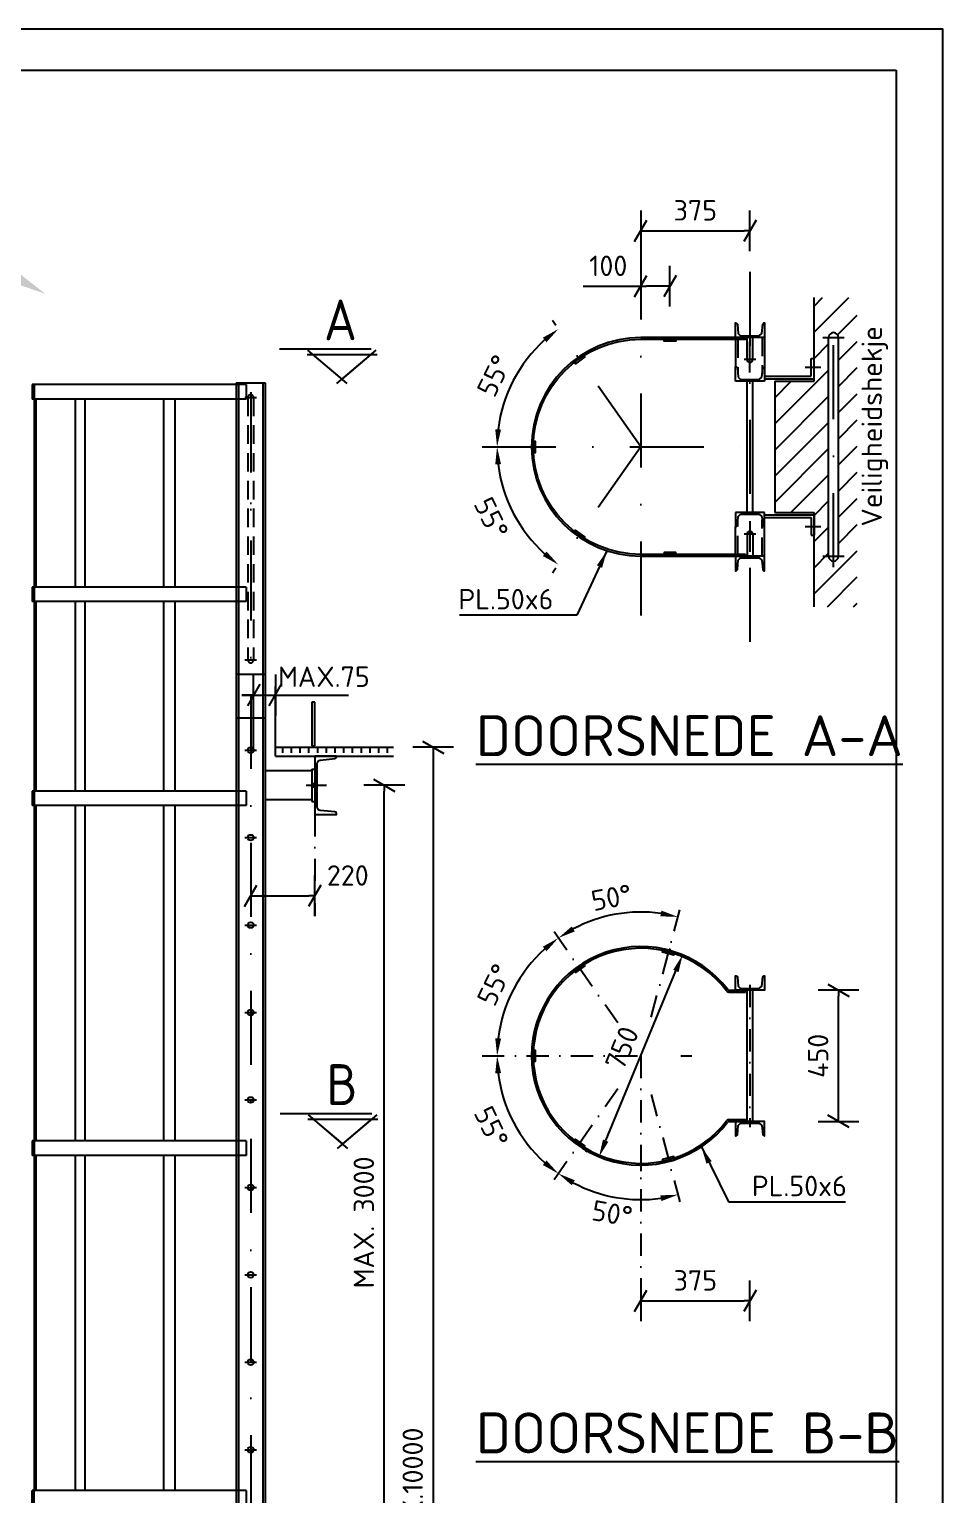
# Model space of a CAD drawing. Header units: millimetres. Extents: x -43 to 5897, y -195 to 8205.
# Drawn here: x 2761 to 5897, y 3177 to 8205 of the extents above; entities that cross this region are included whole.
import ezdxf
from ezdxf.enums import TextEntityAlignment as Align

# ---------------------------------------------------------------- set-up
doc = ezdxf.new("R2010")
doc.units = ezdxf.units.MM
doc.header["$LTSCALE"] = 20
doc.header["$PDMODE"] = 3
doc.linetypes.add('DASHDOT', pattern=[25.4, 12.7, -6.35, 0, -6.35])
doc.linetypes.add('HIDDEN2', pattern=[4.7625, 3.175, -1.5875])
doc.layers.get('0').update_dxf_attribs({"linetype": 'CONTINUOUS'})
doc.layers.get('DEFPOINTS').update_dxf_attribs({"linetype": 'CONTINUOUS'})
for name, color, linetype in [('A-0200-maat @ 1', 7, 'CONTINUOUS'), ('A-0300-tekst-70', 4, 'CONTINUOUS'), ('AC-0000-ALGEMEEN-co-25', 7, 'CONTINUOUS'), ('ASSEN', 1, 'DASHDOT'), ('S-0100-ASLIJN-dd-06', 1, 'DASHDOT'), ('S-0200-MAAT', 7, 'CONTINUOUS'), ('S-0300-tekst-35', 2, 'CONTINUOUS'), ('S-2000-STAAL-ALG-co-06', 1, 'CONTINUOUS'), ('S-2020-STAAL-PROF-CO-25', 7, 'CONTINUOUS'), ('S-2030-staal-prstip-hi2-12', 3, 'HIDDEN2'), ('S-2090-arcering-06', 1, 'CONTINUOUS')]:
    doc.layers.add(name, color=color, linetype=linetype)
doc.styles.add('ISO', font='ISO')
doc.styles.get("Standard").update_dxf_attribs({"font": 'isocpeur.ttf'})
doc.dimstyles.new('STIJL A', dxfattribs={"dimtxt": 70, "dimasz": 20, "dimexe": 50, "dimexo": 50, "dimgap": 20, "dimtad": 0, "dimdec": 0, "dimdsep": 46, "dimtxsty": 'Standard', "dimblk": 'MAATPUNT', "dimcen": -3, "dimdle": 1.25, "dimse1": 1, "dimse2": 1, "dimclrt": 2, "dimadec": 0, "dimazin": 0, "dimtfac": 1, "dimtdec": 0, "dimtofl": 0, "dimtmove": 2, "dimatfit": 3, "dimldrblk": 'DOT', "dimfxl": 1, "dimtvp": 1, "dimtolj": 1, "dimtzin": 1, "dimarcsym": 0})
doc.dimstyles.new('STIJL B', dxfattribs={"dimtxt": 70, "dimasz": 60, "dimexe": 50, "dimexo": 50, "dimgap": 20, "dimtad": 0, "dimdec": 0, "dimdsep": 46, "dimtxsty": 'Standard', "dimcen": -3, "dimdle": 1.25, "dimclrt": 2, "dimadec": 0, "dimazin": 0, "dimtfac": 1, "dimtdec": 0, "dimtofl": 0, "dimtmove": 2, "dimatfit": 3, "dimfxl": 1, "dimtvp": 1, "dimtolj": 1, "dimtzin": 1, "dimarcsym": 0})

# ---------------------------------------------------------------- blocks, each defined once
blk = doc.blocks.new('_Oblique')
at = {"color": 0, "linetype": 'ByBlock', "lineweight": -2}
blk.add_line((-0.5, -0.5), (0.5, 0.5), dxfattribs=at)
blk = doc.blocks.new('MAATPUNT')
for p, q in [((0, -3.5), (0, 3.5)), ((0, 0), (-1, 0))]:
    blk.add_line(p, q)
at = {"xscale": 3.000000000000007, "yscale": 3, "zscale": 3, "rotation": 195.0000000102671}
blk.add_blockref('_Oblique', (0, 0), dxfattribs=at)
blk = doc.blocks.new('*D2')
at = {"layer": 'DEFPOINTS', "color": 0}
for p in [(5361.4, 4908.1), (5539.3, 4908.1), (5361.4, 4458.1)]:
    blk.add_point(p, dxfattribs=at)
at = {"layer": 'S-0200-MAAT', "color": 0, "lineweight": -2}
blk.add_line((5539.3, 4478.1), (5539.3, 4888.1), dxfattribs=at)
at = {"layer": 'S-0200-MAAT', "color": 0, "lineweight": -2, "xscale": 20, "yscale": 20, "zscale": 20}
for p, rotation in [((5539.3, 4908.1), 90), ((5539.3, 4458.1), 270)]:
    blk.add_blockref('MAATPUNT', p, dxfattribs=dict(at, rotation=rotation))
at = {"layer": 'S-0200-MAAT', "color": 2, "insert": (5469.3, 4683.1), "char_height": 70, "attachment_point": 5, "rotation": 90}
blk.add_mtext('\\A1;450', dxfattribs=at)
blk = doc.blocks.new('_dot')
at = {"color": 0, "linetype": 'ByBlock', "lineweight": -2}
blk.add_line((-0.5, 0), (-1, 0), dxfattribs=at)
at = {"color": 0, "linetype": 'ByBlock', "const_width": 0.5}
blk.add_lwpolyline([(-0.25, 0, 1), (0.25, 0, 1)], format="xyb", close=True, dxfattribs=at)
blk = doc.blocks.new('*D3')
at = {"layer": 'DEFPOINTS', "color": 0}
for p in [(4997.3, 5194), (4846, 5176.3), (4557, 5116.4), (4781.3, 4796.1), (4896.1, 4816.3)]:
    blk.add_point(p, dxfattribs=at)
at = {"layer": 'S-0200-MAAT', "color": 0, "lineweight": -2}
blk.add_arc((4860.4, 4683.1), 493.3, 81.9727, 118.0273, dxfattribs=at)
at = {"layer": 'S-0200-MAAT', "color": 0}
for points in [[(4931.3, 5181.4), (4927.3, 5161.8), (4988.1, 5159.7)], [(4633.8, 5110.1), (4623.3, 5127.1), (4577.4, 5087.3)]]:
    blk.add_solid(points, dxfattribs=at)
at = {"layer": 'S-0200-MAAT', "color": 2, "insert": (4759.9, 5226.2), "char_height": 70, "attachment_point": 5, "rotation": 10.4851}
blk.add_mtext('\\A1;50°', dxfattribs=at)
blk = doc.blocks.new('*D4')
at = {"layer": 'DEFPOINTS', "color": 0}
for p in [(4557, 5116.4), (4464.7, 4977.7), (4315.4, 4683.1), (4860.4, 4683.1), (5396.3, 4683.1)]:
    blk.add_point(p, dxfattribs=at)
at = {"layer": 'S-0200-MAAT', "color": 0, "lineweight": -2}
blk.add_arc((4860.4, 4683.1), 493.3, 131.9727, 173.0273, dxfattribs=at)
at = {"layer": 'S-0200-MAAT', "color": 0}
for points in [[(4524.2, 5057.7), (4536.7, 5042.1), (4577.4, 5087.3)], [(4380.7, 4742.4), (4360.7, 4743.6), (4367, 4683.1)]]:
    blk.add_solid(points, dxfattribs=at)
at = {"layer": 'S-0200-MAAT', "color": 2, "insert": (4357.3, 4927.1), "char_height": 70, "attachment_point": 5, "rotation": 64.129}
blk.add_mtext('\\A1;55°', dxfattribs=at)
blk = doc.blocks.new('*D5')
at = {"layer": 'DEFPOINTS', "color": 0}
for p in [(4315.4, 4683.1), (4860.4, 4683.1), (5396.3, 4683.1), (4464.7, 4388.5), (4557, 4249.9)]:
    blk.add_point(p, dxfattribs=at)
at = {"layer": 'S-0200-MAAT', "color": 0, "lineweight": -2}
blk.add_arc((4860.4, 4683.1), 493.3, 186.9727, 228.0273, dxfattribs=at)
at = {"layer": 'S-0200-MAAT', "color": 0}
for points in [[(4360.7, 4622.6), (4380.7, 4623.9), (4367, 4683.1)], [(4536.7, 4324.2), (4524.2, 4308.5), (4577.4, 4279)]]:
    blk.add_solid(points, dxfattribs=at)
at = {"layer": 'S-0200-MAAT', "color": 2, "insert": (4347.3, 4439.1), "char_height": 70, "attachment_point": 5, "rotation": 295.431}
blk.add_mtext('\\A1;55°', dxfattribs=at)
blk = doc.blocks.new('*D6')
at = {"layer": 'DEFPOINTS', "color": 0}
for p in [(5003.9, 5029.6), (5009.9, 5027.1), (4722.9, 4334.2)]:
    blk.add_point(p, dxfattribs=at)
at = {"layer": 'S-0200-MAAT', "color": 0, "lineweight": -2}
for p, q in [((4963.7, 5046.2), (4957.7, 5048.7)), ((4739.8, 4392.1), (4980.9, 4974.2)), ((4676.7, 4353.3), (4670.7, 4355.8))]:
    blk.add_line(p, q, dxfattribs=at)
at = {"layer": 'S-0200-MAAT', "color": 0}
for points in [[(4971.7, 4978), (4990.2, 4970.3), (5003.9, 5029.6)], [(4730.6, 4395.9), (4749.1, 4388.3), (4716.9, 4336.7)]]:
    blk.add_solid(points, dxfattribs=at)
at = {"layer": 'S-0200-MAAT', "color": 2, "insert": (4795.7, 4709.9), "char_height": 70, "attachment_point": 5, "rotation": 67.5}
blk.add_mtext('\\A1;750', dxfattribs=at)
blk = doc.blocks.new('*D7')
at = {"layer": 'DEFPOINTS', "color": 0}
for p in [(4781.3, 4570.2), (4896.1, 4550), (4557, 4249.9), (4846, 4190), (4997.3, 4172.3)]:
    blk.add_point(p, dxfattribs=at)
at = {"layer": 'S-0200-MAAT', "color": 0, "lineweight": -2}
blk.add_arc((4860.4, 4683.1), 493.3, 241.9727, 278.0273, dxfattribs=at)
at = {"layer": 'S-0200-MAAT', "color": 0}
for points in [[(4623.3, 4239.1), (4633.8, 4256.2), (4577.4, 4279)], [(4927.3, 4204.4), (4931.3, 4184.8), (4988.1, 4206.6)]]:
    blk.add_solid(points, dxfattribs=at)
at = {"layer": 'S-0200-MAAT', "color": 2, "insert": (4762.2, 4142.4), "char_height": 70, "attachment_point": 5, "rotation": 349.7105}
blk.add_mtext('\\A1;50°', dxfattribs=at)
blk = doc.blocks.new('*D18')
at = {"layer": 'DEFPOINTS', "color": 0}
for p in [(2621.6, 4341.7), (2771.1, 4341.7), (2759, 3141.7)]:
    blk.add_point(p, dxfattribs=at)
at = {"layer": 'S-0200-MAAT', "color": 0, "lineweight": -2}
blk.add_line((2621.6, 3161.7), (2621.6, 4321.7), dxfattribs=at)
at = {"layer": 'S-0200-MAAT', "color": 0, "lineweight": -2, "xscale": 20, "yscale": 20, "zscale": 20}
for p, rotation in [((2621.6, 4341.7), 90), ((2621.6, 3141.7), 270)]:
    blk.add_blockref('MAATPUNT', p, dxfattribs=dict(at, rotation=rotation))
at = {"layer": 'S-0200-MAAT', "color": 2, "insert": (2551.5, 3741.7), "char_height": 70, "attachment_point": 5, "rotation": 90}
blk.add_mtext('\\A1;MAX. 1200', dxfattribs=at)
blk = doc.blocks.new('*D19')
at = {"layer": 'DEFPOINTS', "color": 0}
for p in [(3622.3, 5611.7), (3979.7, 5611.7), (3622.3, 2611.7)]:
    blk.add_point(p, dxfattribs=at)
at = {"layer": 'S-0200-MAAT', "color": 0, "lineweight": -2}
blk.add_line((3979.7, 2631.7), (3979.7, 5591.7), dxfattribs=at)
at = {"layer": 'S-0200-MAAT', "color": 0, "lineweight": -2, "xscale": 20, "yscale": 20, "zscale": 20}
for p, rotation in [((3979.7, 5611.7), 90), ((3979.7, 2611.7), 270)]:
    blk.add_blockref('MAATPUNT', p, dxfattribs=dict(at, rotation=rotation))
at = {"layer": 'S-0200-MAAT', "color": 2, "insert": (3909.6, 4111.7), "char_height": 70, "attachment_point": 5, "rotation": 90}
blk.add_mtext('\\A1;MAX. 3000', dxfattribs=at)
blk = doc.blocks.new('*U16')
at = {"color": 7}
for p, q in [((-1.98, -0.49), (-8.74, -6.24)), ((-3.74, -0.49), (3.02, -6.24)), ((3.14, -5.49), (-8.86, -5.49))]:
    blk.add_line(p, q, dxfattribs=at)
at = {"color": 4}
for p, q in [((-2.86, -1.24), (-7.86, -5.49)), ((-2.86, -1.24), (2.14, -5.49)), ((2.14, -5.49), (-7.86, -5.49)), ((7.86, -6.49), (-7.86, -6.49))]:
    blk.add_line(p, q, dxfattribs=at)
at = {"color": 4, "style": 'ISO'}
blk.add_attdef('A', text='', height=7, dxfattribs=at).set_placement((-0.75, -14.21), align=Align.RIGHT)
blk = doc.blocks.new('*D22')
at = {"layer": 'DEFPOINTS', "color": 0}
for p in [(4860.4, 4878.8), (5235.2, 4777.7), (5235.2, 3842.6)]:
    blk.add_point(p, dxfattribs=at)
at = {"layer": 'S-0200-MAAT', "color": 0, "lineweight": -2}
blk.add_line((4880.4, 3842.6), (5215.2, 3842.6), dxfattribs=at)
at = {"layer": 'S-0200-MAAT', "color": 0, "lineweight": -2, "xscale": 20, "yscale": 20, "zscale": 20, "rotation": 180}
blk.add_blockref('MAATPUNT', (4860.4, 3842.6), dxfattribs=at)
at = {"layer": 'S-0200-MAAT', "color": 0, "lineweight": -2, "xscale": 20, "yscale": 20, "zscale": 20}
blk.add_blockref('MAATPUNT', (5235.2, 3842.6), dxfattribs=at)
at = {"layer": 'S-0200-MAAT', "color": 2, "insert": (5047.8, 3912.6), "char_height": 70, "attachment_point": 5}
blk.add_mtext('\\A1;375', dxfattribs=at)
blk = doc.blocks.new('*D23')
at = {"layer": 'DEFPOINTS', "color": 0}
for p in [(4860.2, 7323.6), (4860.2, 7147.6), (4960.2, 7153.6)]:
    blk.add_point(p, dxfattribs=at)
at = {"layer": 'S-0200-MAAT', "color": 0, "lineweight": -2}
for p, q in [((4662.2, 7323.6), (4860.2, 7323.6)), ((4940.2, 7323.6), (4880.2, 7323.6))]:
    blk.add_line(p, q, dxfattribs=at)
at = {"layer": 'S-0200-MAAT', "color": 0, "lineweight": -2, "xscale": 20, "yscale": 20, "zscale": 20, "rotation": 180}
blk.add_blockref('MAATPUNT', (4860.2, 7323.6), dxfattribs=at)
at = {"layer": 'S-0200-MAAT', "color": 0, "lineweight": -2, "xscale": 20, "yscale": 20, "zscale": 20}
blk.add_blockref('MAATPUNT', (4960.2, 7323.6), dxfattribs=at)
at = {"layer": 'S-0200-MAAT', "color": 2, "insert": (4748.7, 7393.6), "char_height": 70, "attachment_point": 5}
blk.add_mtext('\\A1;100', dxfattribs=at)
blk = doc.blocks.new('R')
blk.add_lwpolyline([(-0.5, -0.5), (0.5, -0.5), (0.5, 0.5), (-0.5, 0.5)], close=True)
blk = doc.blocks.new('*D24')
at = {"layer": 'DEFPOINTS', "color": 0}
for p in [(4315.2, 6772.6), (4860.2, 6772.6), (5396.1, 6772.6), (4464.5, 6478), (4556.9, 6339.4)]:
    blk.add_point(p, dxfattribs=at)
at = {"layer": 'S-0200-MAAT', "color": 0, "lineweight": -2}
blk.add_arc((4860.2, 6772.6), 493.3, 186.9727, 228.0273, dxfattribs=at)
at = {"layer": 'S-0200-MAAT', "color": 0}
for points in [[(4360.6, 6712.1), (4380.5, 6713.3), (4366.9, 6772.6)], [(4536.5, 6413.6), (4524.1, 6398), (4577.3, 6368.5)]]:
    blk.add_solid(points, dxfattribs=at)
at = {"layer": 'S-0200-MAAT', "color": 2, "insert": (4347.1, 6528.6), "char_height": 70, "attachment_point": 5, "rotation": 295.431}
blk.add_mtext('\\A1;55°', dxfattribs=at)
blk = doc.blocks.new('*D25')
at = {"layer": 'DEFPOINTS', "color": 0}
for p in [(4556.9, 7205.8), (4464.5, 7067.2), (4315.2, 6772.6), (4860.2, 6772.6), (5396.1, 6772.6)]:
    blk.add_point(p, dxfattribs=at)
at = {"layer": 'S-0200-MAAT', "color": 0, "lineweight": -2}
blk.add_arc((4860.2, 6772.6), 493.3, 131.9727, 173.0273, dxfattribs=at)
at = {"layer": 'S-0200-MAAT', "color": 0}
for points in [[(4524.1, 7147.2), (4536.5, 7131.5), (4577.3, 7176.7)], [(4380.5, 6831.9), (4360.6, 6833.1), (4366.9, 6772.6)]]:
    blk.add_solid(points, dxfattribs=at)
at = {"layer": 'S-0200-MAAT', "color": 2, "insert": (4357.1, 7016.6), "char_height": 70, "attachment_point": 5, "rotation": 64.129}
blk.add_mtext('\\A1;55°', dxfattribs=at)
blk = doc.blocks.new('A$C05B37911')
at = {"color": 4}
for q in [(33.58, 9.5), (18.39, 7.63), (7.5, 1.25)]:
    blk.add_line((18.39, 1.25), q, dxfattribs=at)
at = {"color": 7}
for p, q in [((0, 1.25), (7.5, 2.5)), ((7.5, 0), (0, 1.25))]:
    blk.add_line(p, q, dxfattribs=at)
blk.add_line((7.5, 2.5), (7.5, 0))
blk.add_solid([(34.17, 8.4), (32.98, 10.6), (40.17, 13.08)], dxfattribs=at)
blk = doc.blocks.new('*D36')
at = {"layer": 'DEFPOINTS', "color": 0}
for p in [(3982.8, 5741.7), (3982.8, 631.7), (4147.4, 631.7)]:
    blk.add_point(p, dxfattribs=at)
at = {"layer": 'S-0200-MAAT', "color": 0, "lineweight": -2}
blk.add_line((4147.4, 5721.7), (4147.4, 651.7), dxfattribs=at)
at = {"layer": 'S-0200-MAAT', "color": 0, "lineweight": -2, "xscale": 20, "yscale": 20, "zscale": 20}
for p, rotation in [((4147.4, 5741.7), 90), ((4147.4, 631.7), 270)]:
    blk.add_blockref('MAATPUNT', p, dxfattribs=dict(at, rotation=rotation))
at = {"layer": 'S-0200-MAAT', "color": 2, "insert": (4077.4, 3186.7), "char_height": 70, "attachment_point": 5, "rotation": 90}
blk.add_mtext('\\A1;MAX.10000', dxfattribs=at)
blk = doc.blocks.new('*D37')
at = {"layer": 'DEFPOINTS', "color": 0}
for p in [(3741, 5511.7), (3521, 5431.7), (3741, 5232)]:
    blk.add_point(p, dxfattribs=at)
at = {"layer": 'S-0200-MAAT', "color": 0, "lineweight": -2}
blk.add_line((3541, 5232), (3721, 5232), dxfattribs=at)
at = {"layer": 'S-0200-MAAT', "color": 0, "lineweight": -2, "xscale": 20, "yscale": 20, "zscale": 20, "rotation": 180}
blk.add_blockref('MAATPUNT', (3521, 5232), dxfattribs=at)
at = {"layer": 'S-0200-MAAT', "color": 0, "lineweight": -2, "xscale": 20, "yscale": 20, "zscale": 20}
blk.add_blockref('MAATPUNT', (3741, 5232), dxfattribs=at)
at = {"layer": 'S-0200-MAAT', "color": 2, "insert": (3854.4, 5302), "char_height": 70, "attachment_point": 5}
blk.add_mtext('\\A1;220', dxfattribs=at)
blk = doc.blocks.new('*D38')
at = {"layer": 'DEFPOINTS', "color": 0}
for p in [(3080, 6991.7), (2634.2, 6291.7), (3115.3, 6291.7)]:
    blk.add_point(p, dxfattribs=at)
at = {"layer": 'S-0200-MAAT', "color": 0, "lineweight": -2}
blk.add_line((2634.2, 6971.7), (2634.2, 6311.7), dxfattribs=at)
at = {"layer": 'S-0200-MAAT', "color": 0, "lineweight": -2, "xscale": 20, "yscale": 20, "zscale": 20}
for p, rotation in [((2634.2, 6991.7), 90), ((2634.2, 6291.7), 270)]:
    blk.add_blockref('MAATPUNT', p, dxfattribs=dict(at, rotation=rotation))
at = {"layer": 'S-0200-MAAT', "color": 2, "insert": (2564.2, 6641.7), "char_height": 70, "attachment_point": 5, "rotation": 90}
blk.add_mtext('\\A1;700', dxfattribs=at)
blk = doc.blocks.new('*D40')
at = {"layer": 'DEFPOINTS', "color": 0}
for p in [(4860.2, 7499.8), (5235.2, 7514), (5235.2, 7499.8)]:
    blk.add_point(p, dxfattribs=at)
at = {"layer": 'S-0200-MAAT', "color": 0, "lineweight": -2}
blk.add_line((4880.2, 7514), (5215.2, 7514), dxfattribs=at)
at = {"layer": 'S-0200-MAAT', "color": 0, "lineweight": -2, "xscale": 20, "yscale": 20, "zscale": 20, "rotation": 180}
blk.add_blockref('MAATPUNT', (4860.2, 7514), dxfattribs=at)
at = {"layer": 'S-0200-MAAT', "color": 0, "lineweight": -2, "xscale": 20, "yscale": 20, "zscale": 20}
blk.add_blockref('MAATPUNT', (5235.2, 7514), dxfattribs=at)
at = {"layer": 'S-0200-MAAT', "color": 2, "insert": (5047.7, 7584), "char_height": 70, "attachment_point": 5}
blk.add_mtext('\\A1;375', dxfattribs=at)
blk = doc.blocks.new('*D44')
at = {"layer": 'DEFPOINTS', "color": 0}
for p in [(3530.9, 5902.1), (3605.9, 5921.1), (3605.9, 5911.6)]:
    blk.add_point(p, dxfattribs=at)
at = {"layer": 'S-0200-MAAT', "color": 0, "lineweight": -2}
for p, q in [((3510.9, 5921.1), (3490.9, 5921.1)), ((3625.9, 5921.1), (3645.9, 5921.1))]:
    blk.add_line(p, q, dxfattribs=at)
at = {"layer": 'S-0200-MAAT', "color": 0, "lineweight": -2, "xscale": 20, "yscale": 20, "zscale": 20}
blk.add_blockref('MAATPUNT', (3530.9, 5921.1), dxfattribs=at)
at = {"layer": 'S-0200-MAAT', "color": 0, "lineweight": -2, "xscale": 20, "yscale": 20, "zscale": 20, "rotation": 180}
blk.add_blockref('MAATPUNT', (3605.9, 5921.1), dxfattribs=at)
at = {"layer": 'S-0200-MAAT', "color": 2, "insert": (3772.3, 5983.9), "char_height": 70, "attachment_point": 5}
blk.add_mtext('\\A1;MAX.75', dxfattribs=at)
blk = doc.blocks.new('A3')
at = {"color": 7}
blk.add_lwpolyline([(0, 0), (420.00236, 0), (420.00236, 297), (0, 297)], close=True, dxfattribs=at)
at = {"color": 4}
blk.add_lwpolyline([(7, 289), (413.00236, 289), (413.00236, 8), (7, 8)], close=True, dxfattribs=at)

msp = doc.modelspace()

# ---------------------------------------------------------------- linework, layer by layer
at = {"layer": 'ASSEN'}
msp.add_line((3521, 6938.4), (3521, 716), dxfattribs=at)
at = {"layer": 'S-0100-ASLIJN-dd-06'}
for p, q in [((4860.2, 7463.7), (4860.2, 6074.4)), ((5235.2, 7373.5), (5235.2, 5984.3)), ((4860.2, 6772.6), (4556.9, 7205.8)), ((5485.2, 7147.6), (5558.9, 7147.6)), ((5522.1, 6359.2), (5522.1, 7178.2)), ((5235.2, 7028.1), (5235.2, 7133.3)), ((5255.2, 7072.6), (5215.2, 7072.6)), ((3501, 6941.7), (3540.9, 6941.7)), ((3521, 6959.8), (3521, 6021.8)), ((4315.2, 6772.6), (5279.3, 6772.6)), ((4860.2, 6772.6), (4556.9, 6339.4)), ((5235.2, 6517.1), (5235.2, 6411.9)), ((5255.2, 6472.6), (5215.2, 6472.6)), ((5485.2, 6397.6), (5558.9, 6397.6)), ((3501, 6041.7), (3540.9, 6041.7)), ((3530.9, 5731.7), (3530.9, 5950.2)), ((3605.9, 5731.7), (3605.9, 5950.2)), ((3501, 5731.7), (3540.9, 5731.7)), ((3501, 5431.7), (3540.9, 5431.7)), ((3501, 5131.7), (3540.9, 5131.7)), ((3501, 4831.7), (3540.9, 4831.7)), ((3501, 4531.7), (3540.9, 4531.7)), ((3501, 4231.7), (3540.9, 4231.7)), ((3501, 3931.7), (3540.9, 3931.7)), ((3501, 3631.7), (3540.9, 3631.7)), ((3501, 3331.7), (3540.9, 3331.7))]:
    msp.add_line(p, q, dxfattribs=at)
at = {"layer": 'S-0100-ASLIJN-dd-06', "ltscale": 0.3}
for p, q in [((3741, 5511.7), (3741, 5162)), ((4896.1, 4816.3), (4997.3, 5194)), ((4781.3, 4796.1), (4557, 5116.4)), ((5235.2, 4926.6), (5235.2, 4437.8)), ((4315.4, 4683.1), (4860.4, 4683.1)), ((4860.4, 4683.1), (4860.4, 3868)), ((4998.3, 4683.1), (5035.3, 4683.1)), ((4781.3, 4570.2), (4557, 4249.9)), ((4896.1, 4550), (4997.3, 4172.3))]:
    msp.add_line(p, q, dxfattribs=at)
at = {"layer": 'S-0200-MAAT'}
for p, q in [((5505.2, 6397.6), (5505.2, 7147.6)), ((5538.9, 6397.6), (5538.9, 7147.6)), ((5424.5, 7045.6), (5478.8, 7045.6)), ((5445.2, 7075.6), (5455.2, 7075.6)), ((5445.2, 7015.6), (5445.2, 7075.6)), ((5455.2, 7005.6), (5455.2, 7075.6)), ((5285.2, 7015.6), (5445.2, 7015.6)), ((5285.2, 7005.6), (5455.2, 7005.6)), ((5285.2, 6539.6), (5455.2, 6539.6)), ((5455.2, 6539.6), (5455.2, 6469.6)), ((5285.2, 6529.6), (5445.2, 6529.6)), ((5424.5, 6499.6), (5478.8, 6499.6)), ((5445.2, 6529.6), (5445.2, 6469.6)), ((5445.2, 6469.6), (5455.2, 6469.6)), ((3490.9, 5921.1), (3856.9, 5921.1)), ((4860.4, 4351.7), (4860.4, 4287.7))]:
    msp.add_line(p, q, dxfattribs=at)
for centre, radius, start, end in [((5522.1, 7147.6), 16.9, 0, 180), ((5235.2, 7072.6), 10, 180, 0), ((5235.2, 6472.6), 10, 0, 180), ((5522.1, 6397.6), 16.9, 180, 0)]:
    msp.add_arc(centre, radius, start, end, dxfattribs=at)
at = {"layer": 'S-2000-STAAL-ALG-co-06'}
for p, q in [((5455.2, 6997.6), (5455.2, 7284.9)), ((5320.2, 6997.6), (5320.2, 6547.6)), ((5320.2, 6997.6), (5455.2, 6997.6)), ((5320.2, 6547.6), (5455.2, 6547.6)), ((5455.2, 6224), (5455.2, 6547.6)), ((3605.9, 5741.7), (4011.3, 5741.7)), ((3605.9, 5711.7), (3605.9, 5741.7)), ((3631, 5722.7), (3631, 5741.7)), ((3661, 5722.7), (3661, 5741.7)), ((3691, 5722.7), (3691, 5741.7)), ((3721, 5722.7), (3721, 5741.7)), ((3751, 5722.7), (3751, 5741.7)), ((3781, 5722.7), (3781, 5741.7)), ((3811, 5722.7), (3811, 5741.7)), ((3841, 5722.7), (3841, 5741.7)), ((3871, 5722.7), (3871, 5741.7)), ((3901, 5722.7), (3901, 5741.7)), ((3931, 5722.7), (3931, 5741.7)), ((3961, 5722.7), (3961, 5741.7)), ((3991, 5722.7), (3991, 5741.7)), ((3605.9, 5711.7), (4011.3, 5711.7))]:
    msp.add_line(p, q, dxfattribs=at)
at = {"layer": 'S-2020-STAAL-PROF-CO-25'}
for p, q in [((5185.2, 7141.6), (5185.2, 7047.6)), ((5225.2, 7072.6), (5225.2, 7147.6)), ((5245.2, 7072.6), (5245.2, 7147.6)), ((5285.2, 7147.6), (5285.2, 7047.6)), ((5185.2, 6997.6), (5185.2, 7047.6)), ((5285.2, 7047.6), (5285.2, 6997.6)), ((3471, 6991.7), (3471, 5541.7)), ((3471, 6991.7), (3571, 6991.7)), ((3479.5, 6991.7), (3479.5, 756.7)), ((3562.5, 6991.7), (3562.5, 756.7)), ((3571, 6991.7), (3571, 4391.7)), ((5285.2, 6997.6), (5185.2, 6997.6)), ((5225.2, 6547.6), (5225.2, 6997.6)), ((5245.2, 6547.6), (5245.2, 6997.6)), ((2771.1, 6986.7), (2771.1, 6936.7)), ((3471, 6986.7), (2771.1, 6986.7)), ((2777.1, 6956.7), (2777.1, 6256.7)), ((3471, 6936.7), (2771.1, 6936.7)), ((2783.1, 6936.7), (2783.1, 6291.7)), ((2918.2, 6936.7), (2918.2, 6291.7)), ((2951, 6936.7), (2951, 6291.7)), ((3222, 6936.7), (3222, 6291.7)), ((3260.7, 6936.7), (3260.7, 6291.7)), ((5285.2, 6547.6), (5185.2, 6547.6)), ((5185.2, 6547.6), (5185.2, 6497.6)), ((5285.2, 6497.6), (5285.2, 6547.6)), ((5185.2, 6403.6), (5185.2, 6497.6)), ((5285.2, 6397.6), (5285.2, 6497.6)), ((5225.2, 6472.6), (5225.2, 6397.6)), ((5245.2, 6472.6), (5245.2, 6397.6)), ((5220.2, 6397.6), (5220.2, 6403.6)), ((2771.1, 6291.7), (2771.1, 6241.7)), ((3471, 6291.7), (2771.1, 6291.7)), ((3471, 6241.7), (2771.1, 6241.7)), ((2777.1, 6241.7), (2777.1, 5591.7)), ((2783.1, 6241.7), (2783.1, 5591.7)), ((2918.2, 6241.7), (2918.2, 5591.7)), ((2951, 6241.7), (2951, 5591.7)), ((3222, 6241.7), (3222, 5591.7)), ((3260.7, 6241.7), (3260.7, 5591.7)), ((3571, 5991.7), (3471, 5991.7)), ((3571, 5841.7), (3471, 5841.7)), ((3471, 5591.7), (2771.1, 5591.7)), ((2771.1, 5591.7), (2771.1, 5541.7)), ((3471, 5541.7), (2771.1, 5541.7)), ((2777.1, 5541.7), (2777.1, 4391.7)), ((2783.1, 5541.7), (2783.1, 4391.7)), ((2918.2, 5541.7), (2918.2, 4391.7)), ((2951, 5541.7), (2951, 4391.7)), ((3222, 5541.7), (3222, 4391.7)), ((3260.7, 5541.7), (3260.7, 4391.7)), ((3471, 5541.7), (3471, 4341.7)), ((5164.3, 4908.1), (5220.4, 4908.1)), ((5164.3, 4902.1), (5220.4, 4902.1)), ((5220.4, 4908.1), (5220.4, 4902.1)), ((5225.4, 4458.1), (5225.4, 4908.1)), ((5245.4, 4458.1), (5245.4, 4908.1)), ((5164.3, 4464.1), (5220.4, 4464.1)), ((5164.3, 4458.1), (5220.4, 4458.1)), ((5220.4, 4458.1), (5220.4, 4464.1)), ((2771.1, 4391.7), (2771.1, 4341.7)), ((3471, 4391.7), (2771.1, 4391.7)), ((3571, 4391.7), (3571, 756.7)), ((3471, 4341.7), (2771.1, 4341.7)), ((2777.1, 4341.7), (2777.1, 3191.7)), ((2783.1, 4341.7), (2783.1, 3191.7)), ((2918.2, 4341.7), (2918.2, 3191.7)), ((2951, 4341.7), (2951, 3191.7)), ((3222, 4341.7), (3222, 3191.7)), ((3260.7, 4341.7), (3260.7, 3191.7)), ((3471, 4341.7), (3471, 3141.7)), ((2771.1, 3141.7), (2771.1, 3191.7)), ((3471, 3191.7), (2771.1, 3191.7))]:
    msp.add_line(p, q, dxfattribs=at)
at = {"layer": 'S-2020-STAAL-PROF-CO-25', "color": 1}
for p, q in [((3741, 5896.7), (3731, 5896.7)), ((3731, 5896.7), (3731, 5746.7)), ((3741, 5746.7), (3741, 5896.7)), ((3731, 5746.7), (3741, 5746.7)), ((3731, 5661.3), (3571, 5661.3)), ((3731, 5666.3), (3731, 5556.3)), ((3731, 5666.3), (3741, 5666.3)), ((3711.5, 5611.3), (3781.8, 5611.3)), ((3731, 5561.3), (3571, 5561.3)), ((3731, 5556.3), (3741, 5556.3))]:
    msp.add_line(p, q, dxfattribs=at)
at = {"layer": 'S-2020-STAAL-PROF-CO-25'}
for points in [[(5187.6, 7197.6), (5192.1, 7193.4), (5194.6, 7161.4), (5203.1, 7153.6), (5267.1, 7153.6), (5275.5, 7161.2), (5279, 7193.6), (5283.4, 7197.6), (5285.2, 7197.6), (5285.2, 7147.6), (5185.2, 7147.6), (5185.2, 7197.6)], [(5187.6, 6347.6), (5192.1, 6351.7), (5194.6, 6383.8), (5203.1, 6391.6), (5267.1, 6391.6), (5275.5, 6384), (5279, 6351.6), (5283.4, 6347.6), (5285.2, 6347.6), (5285.2, 6397.6), (5185.2, 6397.6), (5185.2, 6347.6)], [(5187.7, 4958.1), (5192.2, 4954), (5194.8, 4922), (5203.3, 4914.1), (5267.2, 4914.1), (5275.7, 4921.7), (5279.1, 4954.1), (5283.6, 4958.1), (5285.4, 4958.1), (5285.4, 4908.1), (5185.4, 4908.1), (5185.4, 4958.1)], [(5187.7, 4408.1), (5192.2, 4412.3), (5194.8, 4444.3), (5203.3, 4452.1), (5267.2, 4452.1), (5275.7, 4444.5), (5279.1, 4412.2), (5283.6, 4408.1), (5285.4, 4408.1), (5285.4, 4458.1), (5185.4, 4458.1), (5185.4, 4408.1)]]:
    msp.add_lwpolyline(points, close=True, dxfattribs=at)
msp.add_lwpolyline([(5220.2, 6403.6), (4860.2, 6403.6, -1), (4860.2, 7141.6), (5220.2, 7141.6), (5220.2, 7147.6), (4860.2, 7147.6, 1), (4860.2, 6397.6), (5220.2, 6397.6)], format="xyb", dxfattribs=at)
at = {"layer": 'S-2020-STAAL-PROF-CO-25', "color": 1}
msp.add_lwpolyline([(3816, 5514.7, 0.391021), (3810.4, 5520.7), (3760, 5524.7, -0.391021), (3749.5, 5536.2), (3749.5, 5686.4, -0.384334), (3759.8, 5697.8), (3810.6, 5703.1, 0.384334), (3816, 5709), (3816, 5711.7), (3741, 5711.7), (3741, 5511.7), (3816, 5511.7)], format="xyb", close=True, dxfattribs=at)
at = {"layer": 'S-2020-STAAL-PROF-CO-25'}
for centre in [(3521, 5731.7), (3521, 5431.7), (3521, 5131.7), (3521, 4831.7), (3521, 4531.7), (3521, 4231.7), (3521, 3931.7), (3521, 3631.7), (3521, 3331.7)]:
    msp.add_circle(centre, 9.92, dxfattribs=at)
for centre, radius, start, end in [((4860.4, 4683.1), 375, 37.2944, 322.6741), ((4860.4, 4683.1), 369, 37.1384, 322.8616), ((5164.3, 4916.6), 14.5, 227.667, 270), ((5164.3, 4916.6), 8.5, 227.667, 270), ((5164.3, 4449.6), 14.5, 90, 132.333), ((5164.3, 4449.6), 8.5, 90, 132.333)]:
    msp.add_arc(centre, radius, start, end, dxfattribs=at)
at = {"layer": 'S-2020-STAAL-PROF-CO-25', "color": 1}
msp.add_solid([(3731, 5620.3), (3749.5, 5620.3), (3731, 5602.3), (3749.5, 5602.3)], dxfattribs=at)
at = {"layer": 'S-2030-staal-prstip-hi2-12', "linetype": 'HIDDEN2'}
for p, q in [((5193.7, 7141.6), (5193.7, 7022.6)), ((5276.7, 7147.6), (5276.7, 7022.6)), ((5185.2, 7047.6), (5187.6, 7047.6)), ((5187.6, 7047.6), (5192.1, 7043.4)), ((5192.1, 7043.4), (5194.6, 7011.4)), ((5275.5, 7011.2), (5279, 7043.6)), ((5279, 7043.6), (5283.4, 7047.6)), ((5283.4, 7047.6), (5285.2, 7047.6)), ((5194.6, 7011.4), (5203.1, 7003.6)), ((5203.1, 7003.6), (5267.1, 7003.6)), ((5267.1, 7003.6), (5275.5, 7011.2)), ((3511, 6941.7), (3511, 6041.7)), ((3530.9, 6941.7), (3530.9, 6041.7)), ((5194.6, 6533.8), (5203.1, 6541.6)), ((5203.1, 6541.6), (5267.1, 6541.6)), ((5267.1, 6541.6), (5275.5, 6534)), ((5185.2, 6497.6), (5187.6, 6497.6)), ((5187.6, 6497.6), (5192.1, 6501.7)), ((5192.1, 6501.7), (5194.6, 6533.8)), ((5193.7, 6403.6), (5193.7, 6522.6)), ((5275.5, 6534), (5279, 6501.6)), ((5276.7, 6397.6), (5276.7, 6522.6)), ((5279, 6501.6), (5283.4, 6497.6)), ((5283.4, 6497.6), (5285.2, 6497.6))]:
    msp.add_line(p, q, dxfattribs=at)
at = {"layer": 'S-2030-staal-prstip-hi2-12'}
for p, q in [((2777.1, 6986.7), (2777.1, 6936.7)), ((3506, 6986.7), (3471, 6986.7)), ((3506, 6986.7), (3506, 6936.7)), ((3506, 6936.7), (3471, 6936.7)), ((2777.1, 6291.7), (2777.1, 6241.7)), ((3506, 6291.7), (3471, 6291.7)), ((3506, 6291.7), (3506, 6241.7)), ((3506, 6241.7), (3471, 6241.7)), ((2777.1, 5591.7), (2777.1, 5541.7)), ((3506, 5591.7), (3471, 5591.7)), ((3506, 5591.7), (3506, 5541.7)), ((3506, 5541.7), (3471, 5541.7)), ((5154.5, 4905.9), (5154.5, 4905.9)), ((5154.5, 4460.4), (5154.5, 4460.4)), ((2777.1, 4391.7), (2777.1, 4341.7)), ((3506, 4391.7), (3471, 4391.7)), ((3506, 4391.7), (3506, 4341.7)), ((3521, 4391.7), (3521, 4341.7)), ((3506, 4341.7), (3471, 4341.7)), ((2777.1, 3141.7), (2777.1, 3191.7)), ((3506, 3191.7), (3471, 3191.7)), ((3506, 3191.7), (3506, 3141.7))]:
    msp.add_line(p, q, dxfattribs=at)
at = {"layer": 'S-2030-staal-prstip-hi2-12', "linetype": 'HIDDEN2'}
for centre, start, end in [((3521, 6941.7), 0, 180), ((3521, 6041.7), 180, 0)]:
    msp.add_arc(centre, 9.92, start, end, dxfattribs=at)
at = {"layer": 'S-2090-arcering-06'}
for p, q in [((5455.2, 7255.6), (5484.6, 7284.9)), ((5455.2, 7165.8), (5574.4, 7284.9)), ((5536.2, 7156.9), (5603.6, 7224.3)), ((5455.2, 7076), (5505.2, 7126)), ((5538.9, 7069.9), (5603.6, 7134.5)), ((5538.9, 6980), (5603.6, 7044.7)), ((5320.2, 6851.2), (5505.2, 7036.2)), ((5320.2, 6941), (5376.9, 6997.6)), ((5320.2, 6761.3), (5505.2, 6946.3)), ((5538.9, 6890.2), (5603.6, 6954.9)), ((5320.2, 6671.5), (5505.2, 6856.5)), ((5538.9, 6800.4), (5603.6, 6865.1)), ((5320.2, 6581.7), (5505.2, 6766.7)), ((5538.9, 6710.6), (5600.9, 6772.6)), ((5600.9, 6772.6), (5603.6, 6775.3)), ((5375.9, 6547.6), (5505.2, 6676.9)), ((5538.9, 6620.8), (5603.6, 6685.5)), ((5455.2, 6537.1), (5505.2, 6587.1)), ((5538.9, 6531), (5603.6, 6595.7)), ((5455.2, 6447.3), (5505.2, 6497.3)), ((5538.9, 6441.2), (5603.6, 6505.8)), ((5455.2, 6267.7), (5603.6, 6416)), ((5455.2, 6357.5), (5505.2, 6407.5)), ((5501.3, 6224), (5603.6, 6326.2)), ((5591.1, 6224), (5603.6, 6236.4))]:
    msp.add_line(p, q, dxfattribs=at)

# ---------------------------------------------------------------- block references
at = {"layer": 'A-0200-maat @ 1'}
ref = msp.add_blockref('*U16', (3777.5, 6979.6), dxfattribs=dict(at, xscale=20, yscale=20, zscale=20, rotation=180))
ref.add_attrib('A', 'A', dxfattribs={"layer": '0', "color": 4, "height": 140, "style": 'ISO'}).set_placement((3885.8, 7138.3), align=Align.RIGHT)
ref = msp.add_blockref('*U16', (3779.9, 4355.9), dxfattribs=dict(at, xscale=20, yscale=20, zscale=20, rotation=180))
ref.add_attrib('A', 'B', dxfattribs={"layer": '0', "color": 4, "height": 140, "style": 'ISO'}).set_placement((3888.3, 4514.6), align=Align.RIGHT)
at = {"layer": 'AC-0000-ALGEMEEN-co-25', "xscale": 20, "yscale": 20, "zscale": 20, "rotation": 270}
msp.add_blockref('A3', (-43, 8205.2), dxfattribs=at)
at = {"layer": 'S-2020-STAAL-PROF-CO-25', "yscale": 6, "zscale": 40}
for p, xscale, rotation in [((4960.2, 7138.6), -40, 180), ((4650.6, 7071.9), -40.00000000000074, 214.9999999999994), ((4494.8, 6772.6), -40.00000000000091, 270), ((4650.6, 6473.2), 40.00000000000079, 325.0000000000005), ((4954.9, 5036.2), -40.00000000000099, 165.0000000000005), ((4650.6, 4982.5), -40.00000000000076, 214.9999999999995), ((4494.8, 4683.1), -40, 270), ((4650.6, 4383.8), 40.00000000000079, 325.0000000000005), ((4954.9, 4330), 40.00000000000099, 14.99999999999948)]:
    msp.add_blockref('R', p, dxfattribs=dict(at, xscale=xscale, rotation=rotation))
at = {"layer": 'S-2020-STAAL-PROF-CO-25', "xscale": 40, "yscale": 6, "zscale": 40}
msp.add_blockref('R', (4960.2, 6406.6), dxfattribs=at)
at = {"layer": 'S-2090-arcering-06', "xscale": -20, "yscale": 20, "zscale": 20, "rotation": 180}
msp.add_blockref('A$C05B37911', (2012.4, 7559.2), dxfattribs=at)

# ---------------------------------------------------------------- texts
at = {"layer": 'A-0300-tekst-70'}
for s, p in [('%%UDOORSNEDE A-A', (4294.1, 5711.6)), ('%%UDOORSNEDE B-B', (4294.3, 3319.4))]:
    msp.add_text(s, height=140, dxfattribs=at).set_placement(p)
at = {"layer": 'S-0200-MAAT', "color": 2, "char_height": 70}
for insert, attachment_point in [((4560.3, 6215), 9), ((5241.8, 4201.6), 7)]:
    msp.add_mtext('PL.50x6', dxfattribs=dict(at, insert=insert, attachment_point=attachment_point))
at = {"layer": 'S-0300-tekst-35'}
msp.add_text('Veiligheidshekje', height=70, rotation=90, dxfattribs=at).set_placement((5688.3, 6499.1))

# ---------------------------------------------------------------- dimensions: what is measured, and where the dimension line sits
at = {"layer": 'S-0200-MAAT'}
for base, p1, p2, picture, middle in [((5235.2, 7514), (4860.2, 7499.8), (5235.2, 7499.8), '*D40', (5047.7, 7584)), ((5235.2, 3842.6), (4860.4, 4878.8), (5235.2, 4777.7), '*D22', (5047.8, 3912.6))]:
    dim = msp.add_linear_dim(base=base, p1=p1, p2=p2, dimstyle='STIJL A', dxfattribs=at)
    dim.commit()
    dim.dimension.update_dxf_attribs({"geometry": picture, "text_midpoint": middle})
for base, p1, p2, picture, middle in [((4860.2, 7323.6), (4960.2, 7153.6), (4860.2, 7147.6), '*D23', (4748.7, 7323.6)), ((3741, 5232), (3521, 5431.7), (3741, 5511.7), '*D37', (3854.4, 5232))]:
    dim = msp.add_linear_dim(base=base, p1=p1, p2=p2, dimstyle='STIJL A', override={"dimtmove": 1}, dxfattribs=at)
    dim.commit()
    dim.dimension.update_dxf_attribs({"geometry": picture, "text_midpoint": middle, "dimtype": 160})
for base, line1, line2, picture, middle in [((4464.5, 7067.2), ((4315.2, 6772.6), (5396.1, 6772.6)), ((4860.2, 6772.6), (4556.9, 7205.8)), '*D25', (4357.1, 7016.6)), ((4464.5, 6478), ((4315.2, 6772.6), (5396.1, 6772.6)), ((4860.2, 6772.6), (4556.9, 6339.4)), '*D24', (4347.1, 6528.6)), ((4846, 5176.3), ((4896.1, 4816.3), (4997.3, 5194)), ((4781.3, 4796.1), (4557, 5116.4)), '*D3', (4759.9, 5226.2)), ((4464.7, 4977.7), ((4315.4, 4683.1), (5396.3, 4683.1)), ((4860.4, 4683.1), (4557, 5116.4)), '*D4', (4357.3, 4927.1)), ((4464.7, 4388.5), ((4315.4, 4683.1), (5396.3, 4683.1)), ((4860.4, 4683.1), (4557, 4249.9)), '*D5', (4347.3, 4439.1)), ((4846, 4190), ((4896.1, 4550), (4997.3, 4172.3)), ((4781.3, 4570.2), (4557, 4249.9)), '*D7', (4762.2, 4142.4))]:
    dim = msp.add_angular_dim_2l(base=base, line1=line1, line2=line2, dimstyle='STIJL B', dxfattribs=at)
    dim.commit()
    dim.dimension.update_dxf_attribs({"geometry": picture, "text_midpoint": middle, "dimtype": 162})
for base, p1, p2, picture, middle in [((2634.2, 6291.7), (3080, 6991.7), (3115.3, 6291.7), '*D38', (2564.2, 6641.7)), ((5539.3, 4908.1), (5361.4, 4458.1), (5361.4, 4908.1), '*D2', (5469.3, 4683.1))]:
    dim = msp.add_linear_dim(base=base, p1=p1, p2=p2, angle=90, dimstyle='STIJL A', dxfattribs=at)
    dim.commit()
    dim.dimension.update_dxf_attribs({"geometry": picture, "text_midpoint": middle})
dim = msp.add_linear_dim(base=(3605.9, 5921.1), p1=(3530.9, 5902.1), p2=(3605.9, 5911.6), text='MAX.75', dimstyle='STIJL A', dxfattribs=at)
dim.commit()
dim.dimension.update_dxf_attribs({"geometry": '*D44', "text_midpoint": (3772.3, 5983.9), "dimtype": 160})
for base, p1, p2, angle, text, dimstyle, picture, middle in [((4147.4, 631.7), (3982.8, 5741.7), (3982.8, 631.7), 90, 'MAX.10000', 'STIJL A', '*D36', (4077.4, 3186.7)), ((5003.9, 5029.6), (4722.9, 4334.2), (5009.9, 5027.1), 247.5, '750', 'STIJL B', '*D6', (4795.7, 4709.9))]:
    dim = msp.add_linear_dim(base=base, p1=p1, p2=p2, angle=angle, text=text, dimstyle=dimstyle, dxfattribs=at)
    dim.commit()
    dim.dimension.update_dxf_attribs({"geometry": picture, "text_midpoint": middle})
for base, p1, p2, text, picture, middle in [((3979.7, 5611.7), (3622.3, 2611.7), (3622.3, 5611.7), 'MAX. 3000', '*D19', (3909.6, 4111.7)), ((2621.6, 4341.7), (2759, 3141.7), (2771.1, 4341.7), 'MAX. 1200', '*D18', (2551.5, 3741.7))]:
    dim = msp.add_linear_dim(base=base, p1=p1, p2=p2, angle=90, text=text, dimstyle='STIJL A', override={"dimtmove": 1}, dxfattribs=at)
    dim.commit()
    dim.dimension.update_dxf_attribs({"geometry": picture, "text_midpoint": middle})

# ---------------------------------------------------------------- leaders
at = {"layer": 'S-0200-MAAT', "annotation_type": 0, "has_hookline": 1, "text_width": 322}
for points, hookline_direction in [([(4744.1, 6416), (4640.3, 6195), (4580.3, 6195)], 1), ([(5068.3, 4371.1), (5161.8, 4181.6), (5221.8, 4181.6)], 0)]:
    msp.add_leader(points, dimstyle='STIJL B', override={"dimtad": 1}, dxfattribs=dict(at, hookline_direction=hookline_direction))

doc.saveas('drawing.dxf')
